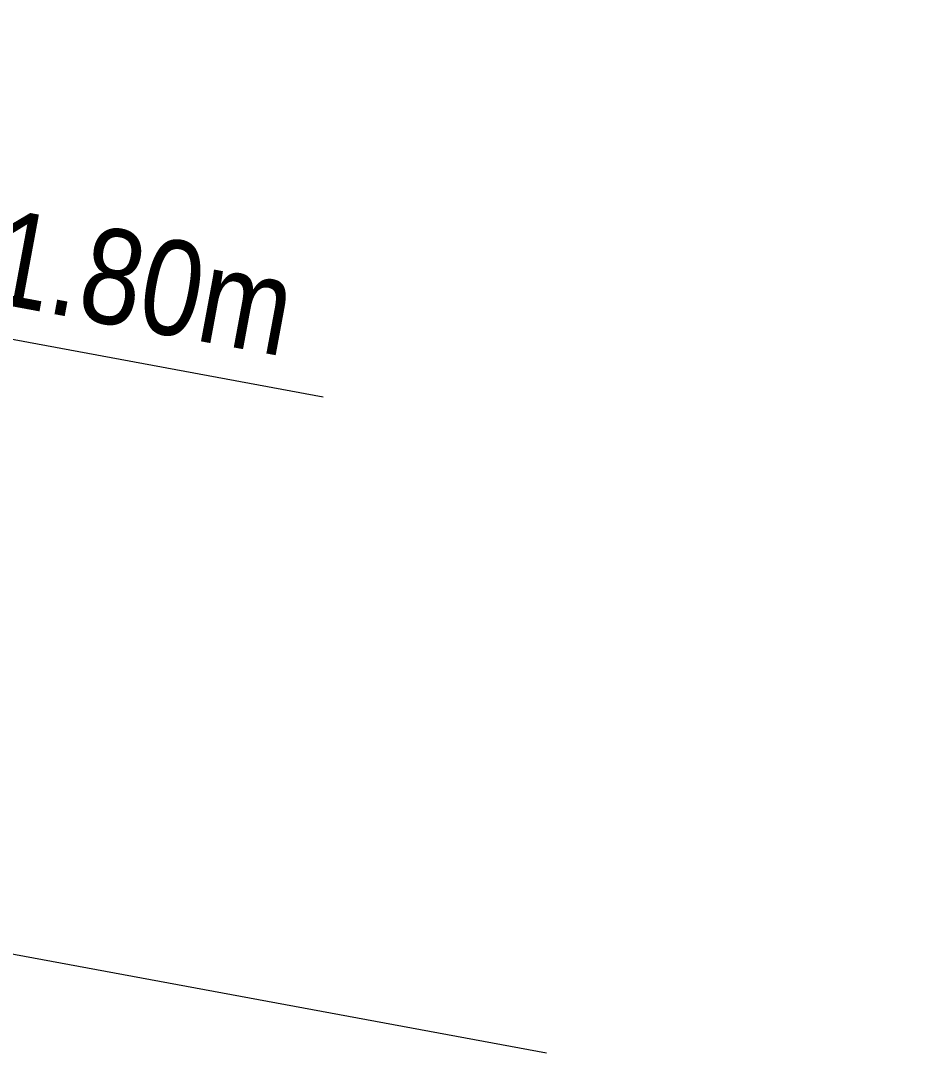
# Model space of a CAD drawing. Header units: millimetres. Extents: x 2027740 to 2136289, y -1533552 to -1491502.
# Drawn here: x 2104275 to 2105205, y -1508879 to -1507793 of the extents above; entities that cross this region are included whole.
import ezdxf
from ezdxf.enums import TextEntityAlignment as Align

# ---------------------------------------------------------------- set-up
doc = ezdxf.new("R2010")
doc.units = ezdxf.units.MM
doc.header["$MEASUREMENT"] = 0
doc.linetypes.add('AUSGEZOGEN', pattern=[0])
doc.linetypes.add('DGN Style 4', pattern=[5874.535883, 2935.433295, -1467.716648, 3.669292, -1467.716648])
doc.layers.add('06_Ansichten', color=7, linetype='Continuous', lineweight=0)
doc.layers.add('10_Einrichtung', color=7, linetype='Continuous', lineweight=0)
doc.styles.add('Rossmann', font='ARIALN.TTF', dxfattribs={"height": 100})
doc.styles.get("Standard").update_dxf_attribs({"font": 'isocp.shx'})
doc.styles.add('Style-ISOCPEUR', font='arial.ttf')
doc.dimstyles.new('DIN919_1-50', dxfattribs={"dimscale": 2.5, "dimtxt": 5, "dimasz": 1.5, "dimexe": 2.5, "dimexo": 0, "dimgap": 1, "dimtad": 1, "dimdec": 1, "dimzin": 9, "dimdsep": 46, "dimtxsty": 'Standard', "dimblk": 'BEMSTR', "dimcen": 6, "dimse1": 1, "dimse2": 1, "dimclrd": 256, "dimclre": 7, "dimclrt": 7, "dimadec": 0, "dimazin": 0, "dimtfac": 1, "dimtdec": 0, "dimtmove": 0, "dimatfit": 1, "dimldrblk": 'BEMSTR', "dimfxl": 1, "dimtolj": 1, "dimtzin": 9, "dimarcsym": 0})

# ---------------------------------------------------------------- blocks, each defined once
blk = doc.blocks.new('BEMSTR')
for p, q in [((-0.01, -0.01), (0.01, 0.01)), ((0, 0.01), (0, -0.01)), ((-0.01, 0), (0.01, 0))]:
    blk.add_line(p, q)
blk = doc.blocks.new('*D141')
at = {"layer": '06_Ansichten', "linetype": 'AUSGEZOGEN', "lineweight": -2, "transparency": 16777216}
for p, q in [((2106314.9, -1506121.1), (2103368.7, -1505555.6)), ((2112708.2, -1507348.3), (2109261.2, -1506686.6)), ((2115654.5, -1507913.8), (2118600.7, -1508479.3))]:
    blk.add_line(p, q, dxfattribs=at)
at = {"layer": 'Defpoints', "color": 0, "linetype": 'AUSGEZOGEN', "lineweight": 0, "transparency": 16777216}
for p in [(2109306.5, -1506450.4), (2109261.2, -1506686.6), (2112753.6, -1507112.1)]:
    blk.add_point(p, dxfattribs=at)
at = {"layer": '06_Ansichten', "linetype": 'AUSGEZOGEN', "lineweight": -2, "transparency": 16777216, "xscale": 3000, "yscale": 3000, "zscale": 3000}
for p, rotation in [((2109261.2, -1506686.6), 349.1345598095053), ((2112708.2, -1507348.3), 169.1345598095054)]:
    blk.add_blockref('BEMSTR', p, dxfattribs=dict(at, rotation=rotation))
at = {"layer": '06_Ansichten', "color": 7, "linetype": 'AUSGEZOGEN', "transparency": 16777216, "insert": (2110998.1, -1506947.6), "char_height": 100, "attachment_point": 5, "rotation": 349.1346, "style": 'Style-ISOCPEUR'}
blk.add_mtext('\\A1;\\fArial|b0|i0|c00|p39;3510', dxfattribs=at)
blk = doc.blocks.new('*U179')
at = {"layer": '10_Einrichtung', "color": 5, "linetype": 'DGN Style 4'}
blk.add_line((859.7, 551.2), (-493.7, 802.2), dxfattribs=at)

msp = doc.modelspace()

# ---------------------------------------------------------------- linework, layer by layer
at = {"layer": '10_Einrichtung', "linetype": 'Continuous', "lineweight": 0, "flags": 128}
msp.add_lwpolyline([(2103514.6737, -1508438.379), (2103744.2413, -1508031.173), (2104593.4129, -1508188.6945)], dxfattribs=at)

# ---------------------------------------------------------------- block references
at = {"layer": '10_Einrichtung', "color": 7, "linetype": 'Continuous', "lineweight": 0}
msp.add_blockref('*U179', (2103968.4808, -1509430.2334), dxfattribs=at)

# ---------------------------------------------------------------- texts
at = {"layer": '10_Einrichtung', "linetype": 'Continuous', "lineweight": 0, "style": 'Rossmann'}
msp.add_text('Höhe ca. 1.80m', height=100, rotation=349.4910719, dxfattribs=at).set_placement((2103773.8919, -1507900.3354), align=Align.TOP_LEFT)

# ---------------------------------------------------------------- dimensions: what is measured, and where the dimension line sits
at = {"layer": '06_Ansichten', "linetype": 'AUSGEZOGEN'}
dim = msp.add_linear_dim(base=(2109261.1638, -1506686.6265), p1=(2112753.5718, -1507112.0933), p2=(2109306.497, -1506450.4474), angle=169.1345598, text='\\fArial|b0|i0|c00|p39;<>', dimstyle='DIN919_1-50', override={"dimscale": 20, "dimasz": 150, "dimtxsty": 'Style-ISOCPEUR', "dimtdec": 1, "dimfxl": 200}, dxfattribs=at)
dim.commit()
dim.dimension.update_dxf_attribs({"geometry": '*D141', "text_midpoint": (2110998.1021, -1506947.6326)})

doc.saveas('drawing.dxf')
